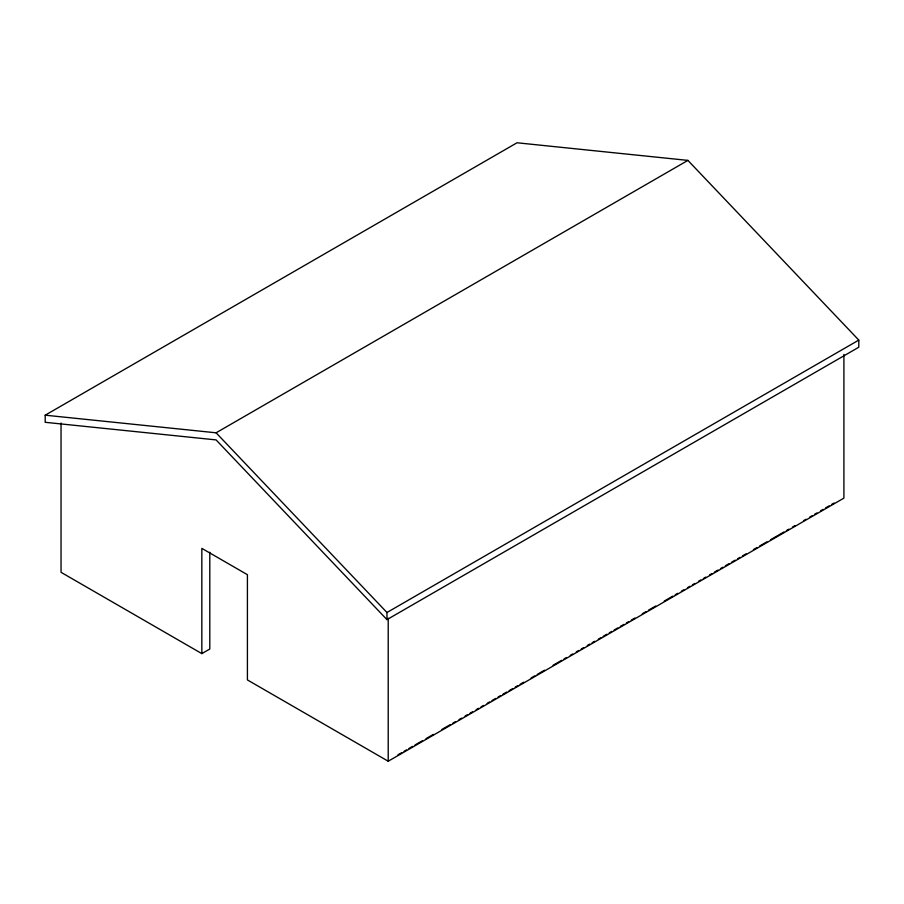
<?xml version="1.0" encoding="UTF-8"?>
<svg xmlns="http://www.w3.org/2000/svg" width="904" height="904" viewBox="0 0 904 904"><rect width="100%" height="100%" fill="white"/><g stroke="black" fill="none" stroke-linecap="round" stroke-linejoin="round"><path stroke-width="1.36" d="M45.2 415.185L517.031 142.775L687.91 160.392L858.8 340.096L858.8 347.215L386.968 619.624L216.09 439.909L45.2 422.304L45.2 415.185L216.09 432.801L687.91 160.392M61.043 422.993L61.043 572.322L201.841 653.615L209.796 649.027L209.796 552.208M386.968 619.624L386.968 612.505L858.8 340.096M397.952 754.84L401.625 752.727M404.065 751.314L406.506 749.902M408.947 748.489L412.619 746.376M415.06 744.964L422.394 740.738M426.055 738.613L433.389 734.387M441.932 729.449L450.486 724.511M452.927 723.098L455.379 721.686M459.04 719.573L461.481 718.16M465.142 716.047L467.594 714.635M470.035 713.222L472.476 711.821M476.137 709.696L478.589 708.295M481.03 706.883L483.47 705.47M487.132 703.357L489.584 701.945M492.025 700.532L495.686 698.419M498.127 697.007L500.579 695.594M503.019 694.182L506.681 692.068M509.121 690.656L512.794 688.543M515.235 687.13L517.676 685.718M520.116 684.305L523.789 682.192M531.111 677.966L534.784 675.842M537.225 674.44L544.547 670.203M553.101 665.265L561.655 660.327M564.096 658.914L566.537 657.513M570.209 655.389L572.65 653.976M576.311 651.863L578.763 650.451M581.204 649.049L583.645 647.637M587.306 645.512L589.758 644.111M592.199 642.699L594.64 641.286M598.301 639.173L600.742 637.761M603.194 636.348L606.855 634.235M609.296 632.823L611.737 631.41M614.189 629.998L617.85 627.884M620.291 626.472L623.963 624.359M626.404 622.946L628.845 621.534M631.286 620.121L634.958 618.008M642.281 613.782L645.953 611.669M648.394 610.256L655.716 606.019M664.27 601.081L672.825 596.143M675.265 594.742L677.706 593.329M681.379 591.205L683.819 589.803M687.481 587.679L689.921 586.278M692.374 584.865L694.814 583.453M698.476 581.34L700.916 579.927M703.369 578.515L705.809 577.102M709.471 574.989L711.911 573.577M714.363 572.164L718.025 570.051M720.465 568.639L722.906 567.226M725.358 565.814L729.019 563.7M731.46 562.288L735.133 560.175M737.574 558.762L740.014 557.35M742.455 555.949L746.116 553.824M753.45 549.598L757.111 547.485M759.563 546.072L766.886 541.835M770.558 539.722L783.994 531.959M786.435 530.558L788.876 529.145M792.548 527.032L794.989 525.619M803.543 520.681L805.984 519.269M809.645 517.156L812.086 515.743M814.538 514.331L816.979 512.918M820.64 510.805L823.081 509.393M825.533 507.98L829.194 505.867M831.635 504.455L834.076 503.042M201.841 653.615L201.841 548.378L247.413 574.695L247.413 679.932L388.212 761.224L843.907 498.127L843.907 354.424M216.09 432.801L386.968 612.505M388.212 618.223L388.212 761.224"/></g></svg>
